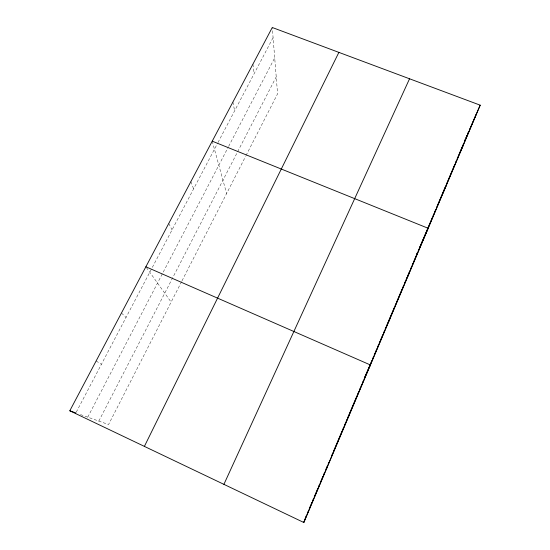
<?xml version="1.0" encoding="UTF-8"?>
<svg xmlns="http://www.w3.org/2000/svg" width="550" height="550" viewBox="0 0 550 550"><rect width="100%" height="100%" fill="white"/><g stroke="black" fill="none" stroke-linecap="round" stroke-linejoin="round"><path stroke-width="0.41" stroke-dasharray="2.75 2.06" d="M181.617 281.579L108.556 424.545L79.819 414.342M182.009 280.816L245.623 156.338M246.008 155.581L277.578 93.809L272.278 27.5M98.821 421.087L276.224 76.862M87.759 417.161L228.236 147.146M228.628 146.396L274.704 57.833M76.251 412.17L217.607 143.206M218.006 142.457L273.089 37.641M96.113 360.986L101.392 364.327M121.447 313.019L126.026 317.467M146.362 267.465L171.126 302.101M168.754 223.472L172.061 229.866M190.857 181.624L193.6 188.884M212.231 141.171L226.614 193.524M232.897 102.039L234.616 110.846M252.904 64.171L254.155 73.666"/><path stroke-width="0.82" d="M303.834 522.5L480.198 105.174L272.278 27.5L69.802 410.788L303.834 522.5L306.288 515.701M307.292 513.336L307.952 511.768M309.286 508.619L310.282 506.261M310.949 504.687L311.946 502.329M312.606 500.754L313.603 498.396M314.27 496.822L317.928 488.173M318.594 486.599L319.591 484.241M320.258 482.666L321.255 480.308M321.915 478.734L322.919 476.376M323.579 474.801L324.576 472.443M325.909 469.301L327.229 466.166M328.226 463.822L328.886 462.254M331.863 455.207L332.86 452.856M333.52 451.296L342.127 430.939M342.788 429.371L343.778 427.02M344.438 425.459L345.434 423.108M346.094 421.541L347.084 419.203M347.744 417.636L356.984 395.78M357.644 394.219L358.634 391.875M359.294 390.314L360.284 387.977M360.944 386.416L361.934 384.072M362.594 382.511L363.584 380.167M364.244 378.606L371.862 360.587M372.529 359.019L373.519 356.668M374.186 355.101L375.183 352.743M375.842 351.175L376.839 348.824M377.499 347.256L378.496 344.905M379.156 343.337L380.153 340.979M380.813 339.412L382.807 334.709M383.467 333.142L384.464 330.784M385.131 329.216L386.127 326.851M386.788 325.284L394.439 307.189M395.099 305.621L396.103 303.256M396.763 301.689L402.084 289.101M402.751 287.526L403.755 285.154M404.422 283.573L405.426 281.201M406.092 279.62L407.096 277.248M407.763 275.667L409.771 270.93M410.438 269.349L411.441 266.977M412.108 265.396L413.112 263.024M413.779 261.442L417.45 252.752M418.124 251.171L419.121 248.799M432.321 217.573L419.794 247.218L428.168 228.278L212.231 141.171M432.981 216.012L433.971 213.668M434.631 212.107L435.621 209.77M436.941 206.642L445.589 186.196M446.256 184.621L447.253 182.263M447.92 180.689L452.574 169.675M452.904 168.891L454.877 164.223M455.538 162.662L456.521 160.332M457.181 158.771L458.171 156.441M458.824 154.88L463.76 143.213M464.42 141.653L465.403 139.322M466.063 137.761L467.046 135.431M303.992 521.799L368.562 369.022M459.903 152.893L368.892 368.246L370.411 364.966L145.874 266.784M460.233 152.116L476.341 114.008M464.592 140.944L465.272 139.377M465.96 137.809L466.984 135.458M469.356 130.013L480.198 105.174M460.226 152.157L463.437 144.829M442.922 193.084L446.105 185.838M416.673 254.272L417.368 252.704M407.186 277.633L409.599 272.222M388.376 322.142L390.356 317.756M223.912 484.351L409.544 78.781M364.856 376.956L368.555 368.961M348.067 417.505L349.071 415.449M144.389 446.387L338.882 52.381M326.452 468.648L326.899 467.919M69.802 410.788L75.852 412.933M468.696 131.539L467.706 133.87L468.696 131.539"/></g></svg>
